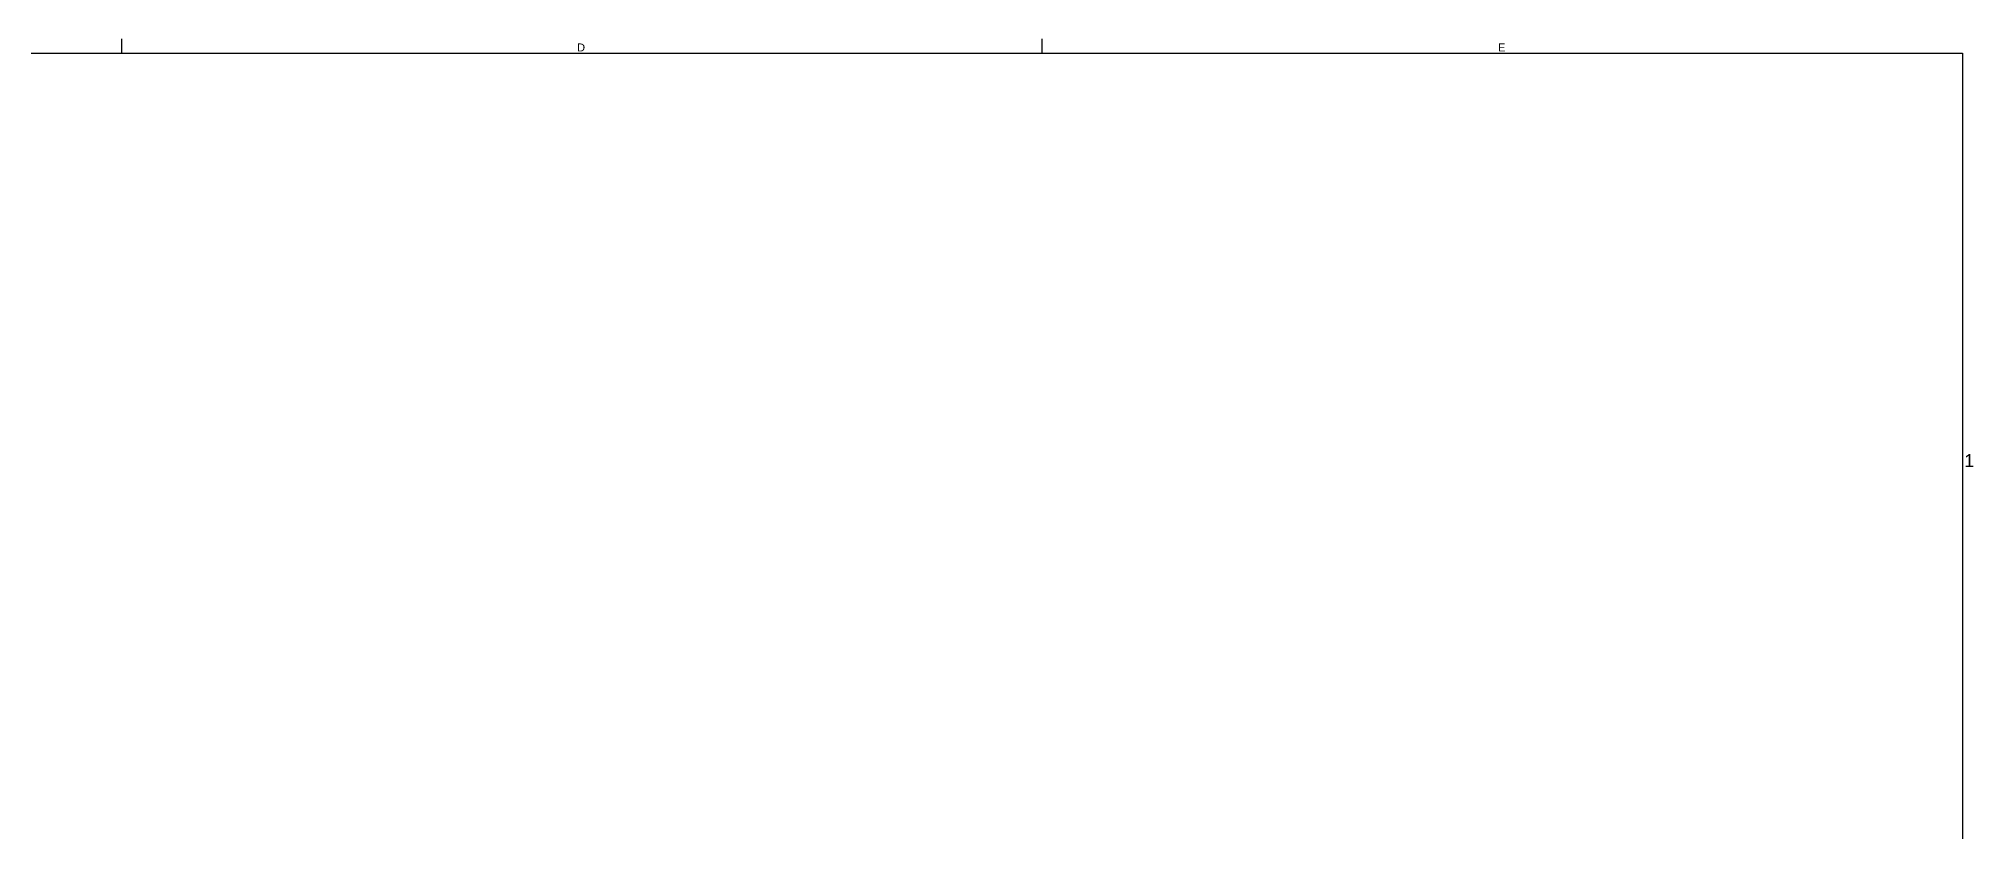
# Model space of a CAD drawing. Header units: inches. Extents: x 0 to 841, y -594 to 0.
# Drawn here: x 489.1 to 840.3, y -143.9 to 0 of the extents above; entities that cross this region are included whole.
import ezdxf

# ---------------------------------------------------------------- set-up
doc = ezdxf.new("R2010")
doc.units = ezdxf.units.IN
doc.header["$MEASUREMENT"] = 0
doc.styles.add('Arial0', font='arial.ttf', dxfattribs={"height": 2.265495})

msp = doc.modelspace()

# ---------------------------------------------------------------- linework, layer by layer
at = {"color": 18, "true_color": 0x000000}
for p, q in [((504.07, 0), (504.07, -2.65)), ((671.21, 0), (671.21, -2.65)), ((2.65, -2.65), (838.35, -2.65)), ((838.35, -2.65), (838.35, -591.35))]:
    msp.add_line(p, q, dxfattribs=at)

# ---------------------------------------------------------------- texts
at = {"color": 18, "true_color": 0x000000, "style": 'Arial0'}
for s, height, p in [('D', 1.45, (586.8, -2.32)), ('E', 1.45, (754.01, -2.32)), ('1', 2.34, (838.66, -77.78))]:
    msp.add_text(s, height=height, dxfattribs=at).set_placement(p)

doc.saveas('drawing.dxf')
